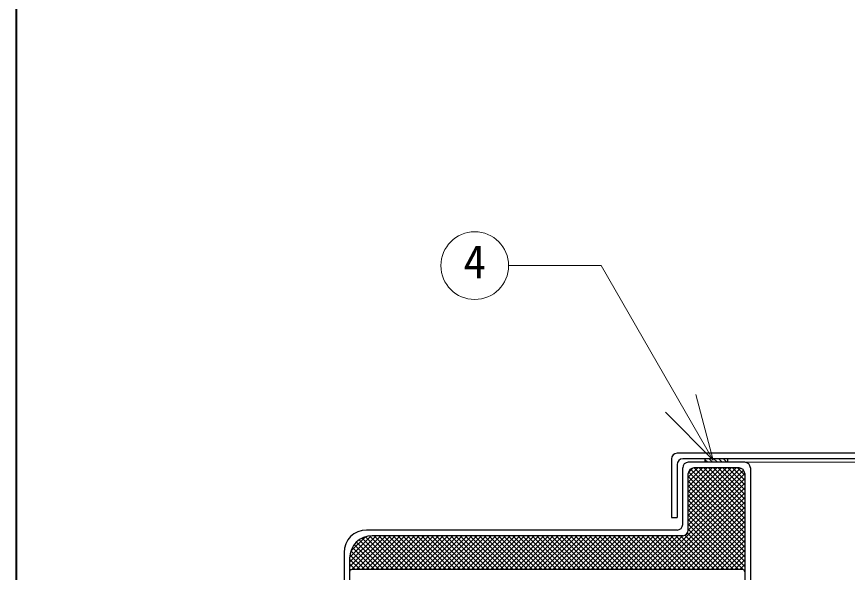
# Model space of a CAD drawing. Units: millimetres at full size, sheet at 1:20; details may follow other scales. Extents: x -4246 to 3854, y -2716 to 2904.
# Drawn here: x -4246 to -3510, y -51 to 441 of the extents above; entities that cross this region are included whole.
import ezdxf
from ezdxf.enums import TextEntityAlignment as Align

# ---------------------------------------------------------------- set-up
doc = ezdxf.new("R2010")
doc.units = ezdxf.units.MM
doc.header["$LTSCALE"] = 20
doc.layers.add('0-0', color=4, linetype='Continuous', lineweight=9)
doc.styles.add('ＭＳ ゴシック', font='')
doc.styles.get('ＭＳ ゴシック').set_extended_font_data('MS Gothic')

msp = doc.modelspace()

# ---------------------------------------------------------------- linework, layer by layer
at = {"layer": '0-0', "color": 1, "lineweight": 40}
msp.add_line((-4245.6, -2716.17), (-4245.6, 2903.83), dxfattribs=at)
at = {"layer": '0-0', "color": 7, "lineweight": 18}
for p, q in [((-3727.94, 220.97), (-3809.77, 220.97)), ((-3628.53, 48.79), (-3727.94, 220.97)), ((-3628.53, 48.79), (-3644.06, 106.75)), ((-3628.53, 48.79), (-3670.96, 91.22))]:
    msp.add_line(p, q, dxfattribs=at)
at = {"layer": '0-0', "color": 5, "lineweight": 25}
for p, q in [((-3449.76, 54.83), (-3660.6, 54.83)), ((-3665.6, 49.83), (-3665.6, -2.17)), ((-3660.6, 44.83), (-3660.6, -2.17)), ((-3449.8, 49.83), (-3655.6, 49.83)), ((-3600.6, 46.83), (-3650.6, 46.83)), ((-3635.6, 46.83), (-3635.6, 49.83)), ((-3615.6, 46.83), (-3615.6, 49.83)), ((-3655.6, -8.17), (-3655.6, 41.83)), ((-3650.6, -13.17), (-3650.6, 36.83)), ((-3605.6, 41.83), (-3645.6, 41.83)), ((-3600.6, 36.83), (-3600.6, -96.17)), ((-3595.6, 41.83), (-3595.6, -96.17)), ((-3665.6, -2.17), (-3660.6, -2.17)), ((-3660.6, -13.17), (-3935.6, -13.17)), ((-3655.6, -18.17), (-3930.6, -18.17)), ((-3955.6, -33.17), (-3955.6, -103.17)), ((-3950.6, -38.17), (-3950.6, -103.17)), ((-3602.6, -48.17), (-3948.6, -48.17))]:
    msp.add_line(p, q, dxfattribs=at)
at = {"layer": '0-0'}
for p, q in [((-3635.6, 49.06), (-3633.37, 46.83)), ((-3632.12, 49.83), (-3629.12, 46.83)), ((-3627.88, 49.83), (-3624.88, 46.83)), ((-3623.64, 49.83), (-3620.64, 46.83)), ((-3619.4, 49.83), (-3616.4, 46.83)), ((-3449.82, 46.83), (-3600.6, 46.83)), ((-3650.6, -0.42), (-3608.35, 41.83)), ((-3650.6, 3.82), (-3612.59, 41.83)), ((-3650.6, 8.06), (-3616.84, 41.83)), ((-3650.6, 12.3), (-3621.08, 41.83)), ((-3650.6, 16.55), (-3625.32, 41.83)), ((-3650.6, 20.79), (-3629.57, 41.83)), ((-3650.6, 25.03), (-3633.81, 41.83)), ((-3650.6, 29.27), (-3638.05, 41.83)), ((-3650.6, 33.52), (-3642.29, 41.83)), ((-3650.6, -4.67), (-3604.29, 41.65)), ((-3650.6, -8.91), (-3601.72, 39.98)), ((-3650.6, -13.15), (-3600.6, 36.85)), ((-3650.49, 37.87), (-3646.65, 41.72)), ((-3650.36, 38.37), (-3600.6, -11.39)), ((-3648.59, 40.84), (-3600.6, -7.15)), ((-3645.34, 41.83), (-3600.6, -2.91)), ((-3641.09, 41.83), (-3600.6, 1.34)), ((-3636.85, 41.83), (-3600.6, 5.58)), ((-3632.61, 41.83), (-3600.6, 9.82)), ((-3628.37, 41.83), (-3600.6, 14.06)), ((-3624.12, 41.83), (-3600.6, 18.31)), ((-3619.88, 41.83), (-3600.6, 22.55)), ((-3615.64, 41.83), (-3600.6, 26.79)), ((-3611.4, 41.83), (-3600.6, 31.03)), ((-3607.15, 41.83), (-3600.6, 35.28)), ((-3681.38, -48.17), (-3600.6, 32.61)), ((-3650.6, 34.37), (-3600.6, -15.63)), ((-3650.6, 30.12), (-3600.6, -19.88)), ((-3677.14, -48.17), (-3600.6, 28.36)), ((-3672.9, -48.17), (-3600.6, 24.12)), ((-3650.6, 25.88), (-3600.6, -24.12)), ((-3668.65, -48.17), (-3600.6, 19.88)), ((-3664.41, -48.17), (-3600.6, 15.63)), ((-3650.6, 21.64), (-3600.6, -28.36)), ((-3650.6, 17.39), (-3600.6, -32.61)), ((-3660.17, -48.17), (-3600.6, 11.39)), ((-3650.6, 13.15), (-3600.6, -36.85)), ((-3650.6, 8.91), (-3600.6, -41.09)), ((-3655.93, -48.17), (-3600.6, 7.15)), ((-3651.68, -48.17), (-3600.6, 2.91)), ((-3650.6, 4.67), (-3600.6, -45.33)), ((-3650.6, 0.42), (-3601.86, -48.31)), ((-3650.6, -3.82), (-3606.25, -48.17)), ((-3647.44, -48.17), (-3600.6, -1.34)), ((-3643.2, -48.17), (-3600.6, -5.58)), ((-3650.6, -8.06), (-3610.49, -48.17)), ((-3650.6, -12.3), (-3614.73, -48.17)), ((-3638.95, -48.17), (-3600.6, -9.82)), ((-3634.71, -48.17), (-3600.6, -14.06)), ((-3950.6, -45.87), (-3922.91, -18.17)), ((-3950.6, -41.62), (-3927.15, -18.17)), ((-3950.59, -37.36), (-3931.41, -18.19)), ((-3949.7, -32.24), (-3936.54, -19.08)), ((-3948.67, -48.17), (-3918.67, -18.17)), ((-3944.43, -48.17), (-3914.43, -18.17)), ((-3942.23, -21.9), (-3915.96, -48.17)), ((-3940.18, -48.17), (-3910.18, -18.17)), ((-3939.59, -20.3), (-3911.72, -48.17)), ((-3936.57, -19.08), (-3907.48, -48.17)), ((-3935.94, -48.17), (-3905.94, -18.17)), ((-3933.08, -18.33), (-3903.23, -48.17)), ((-3931.7, -48.17), (-3901.7, -18.17)), ((-3928.99, -18.17), (-3898.99, -48.17)), ((-3927.45, -48.17), (-3897.45, -18.17)), ((-3924.75, -18.17), (-3894.75, -48.17)), ((-3923.21, -48.17), (-3893.21, -18.17)), ((-3920.5, -18.17), (-3890.5, -48.17)), ((-3918.97, -48.17), (-3888.97, -18.17)), ((-3916.26, -18.17), (-3886.26, -48.17)), ((-3914.73, -48.17), (-3884.73, -18.17)), ((-3912.02, -18.17), (-3882.02, -48.17)), ((-3910.48, -48.17), (-3880.48, -18.17)), ((-3907.78, -18.17), (-3877.78, -48.17)), ((-3906.24, -48.17), (-3876.24, -18.17)), ((-3903.53, -18.17), (-3873.53, -48.17)), ((-3902, -48.17), (-3872, -18.17)), ((-3899.29, -18.17), (-3869.29, -48.17)), ((-3897.76, -48.17), (-3867.76, -18.17)), ((-3895.05, -18.17), (-3865.05, -48.17)), ((-3893.51, -48.17), (-3863.51, -18.17)), ((-3890.81, -18.17), (-3860.81, -48.17)), ((-3889.27, -48.17), (-3859.27, -18.17)), ((-3886.56, -18.17), (-3856.56, -48.17)), ((-3885.03, -48.17), (-3855.03, -18.17)), ((-3882.32, -18.17), (-3852.32, -48.17)), ((-3880.79, -48.17), (-3850.79, -18.17)), ((-3878.08, -18.17), (-3848.08, -48.17)), ((-3876.54, -48.17), (-3846.54, -18.17)), ((-3873.84, -18.17), (-3843.84, -48.17)), ((-3872.3, -48.17), (-3842.3, -18.17)), ((-3869.59, -18.17), (-3839.59, -48.17)), ((-3868.06, -48.17), (-3838.06, -18.17)), ((-3865.35, -18.17), (-3835.35, -48.17)), ((-3863.81, -48.17), (-3833.81, -18.17)), ((-3861.11, -18.17), (-3831.11, -48.17)), ((-3859.57, -48.17), (-3829.57, -18.17)), ((-3856.87, -18.17), (-3826.87, -48.17)), ((-3855.33, -48.17), (-3825.33, -18.17)), ((-3852.62, -18.17), (-3822.62, -48.17)), ((-3851.09, -48.17), (-3821.09, -18.17)), ((-3848.38, -18.17), (-3818.38, -48.17)), ((-3846.84, -48.17), (-3816.84, -18.17)), ((-3844.14, -18.17), (-3814.14, -48.17)), ((-3842.6, -48.17), (-3812.6, -18.17)), ((-3839.89, -18.17), (-3809.89, -48.17)), ((-3838.36, -48.17), (-3808.36, -18.17)), ((-3835.65, -18.17), (-3805.65, -48.17)), ((-3834.12, -48.17), (-3804.12, -18.17)), ((-3831.41, -18.17), (-3801.41, -48.17)), ((-3829.87, -48.17), (-3799.87, -18.17)), ((-3827.17, -18.17), (-3797.17, -48.17)), ((-3825.63, -48.17), (-3795.63, -18.17)), ((-3822.92, -18.17), (-3792.92, -48.17)), ((-3821.39, -48.17), (-3791.39, -18.17)), ((-3818.68, -18.17), (-3788.68, -48.17)), ((-3817.15, -48.17), (-3787.15, -18.17)), ((-3814.44, -18.17), (-3784.44, -48.17)), ((-3812.9, -48.17), (-3782.9, -18.17)), ((-3810.2, -18.17), (-3780.2, -48.17)), ((-3808.66, -48.17), (-3778.66, -18.17)), ((-3805.95, -18.17), (-3775.95, -48.17)), ((-3804.42, -48.17), (-3774.42, -18.17)), ((-3801.71, -18.17), (-3771.71, -48.17)), ((-3800.18, -48.17), (-3770.18, -18.17)), ((-3797.47, -18.17), (-3767.47, -48.17)), ((-3795.93, -48.17), (-3765.93, -18.17)), ((-3793.23, -18.17), (-3763.23, -48.17)), ((-3791.69, -48.17), (-3761.69, -18.17)), ((-3788.98, -18.17), (-3758.98, -48.17)), ((-3787.45, -48.17), (-3757.45, -18.17)), ((-3784.74, -18.17), (-3754.74, -48.17)), ((-3783.2, -48.17), (-3753.2, -18.17)), ((-3780.5, -18.17), (-3750.5, -48.17)), ((-3778.96, -48.17), (-3748.96, -18.17)), ((-3776.25, -18.17), (-3746.25, -48.17)), ((-3774.72, -48.17), (-3744.72, -18.17)), ((-3772.01, -18.17), (-3742.01, -48.17)), ((-3770.48, -48.17), (-3740.48, -18.17)), ((-3767.77, -18.17), (-3737.77, -48.17)), ((-3766.23, -48.17), (-3736.23, -18.17)), ((-3763.53, -18.17), (-3733.53, -48.17)), ((-3761.99, -48.17), (-3731.99, -18.17)), ((-3759.28, -18.17), (-3729.28, -48.17)), ((-3757.75, -48.17), (-3727.75, -18.17)), ((-3755.04, -18.17), (-3725.04, -48.17)), ((-3753.51, -48.17), (-3723.51, -18.17)), ((-3750.8, -18.17), (-3720.8, -48.17)), ((-3749.26, -48.17), (-3719.26, -18.17)), ((-3746.56, -18.17), (-3716.56, -48.17)), ((-3745.02, -48.17), (-3715.02, -18.17)), ((-3742.31, -18.17), (-3712.31, -48.17)), ((-3740.78, -48.17), (-3710.78, -18.17)), ((-3738.07, -18.17), (-3708.07, -48.17)), ((-3736.54, -48.17), (-3706.54, -18.17)), ((-3733.83, -18.17), (-3703.83, -48.17)), ((-3732.29, -48.17), (-3702.29, -18.17)), ((-3729.59, -18.17), (-3699.59, -48.17)), ((-3728.05, -48.17), (-3698.05, -18.17)), ((-3725.34, -18.17), (-3695.34, -48.17)), ((-3723.81, -48.17), (-3693.81, -18.17)), ((-3721.1, -18.17), (-3691.1, -48.17)), ((-3719.57, -48.17), (-3689.57, -18.17)), ((-3716.86, -18.17), (-3686.86, -48.17)), ((-3715.32, -48.17), (-3685.32, -18.17)), ((-3712.62, -18.17), (-3682.62, -48.17)), ((-3711.08, -48.17), (-3681.08, -18.17)), ((-3708.37, -18.17), (-3678.37, -48.17)), ((-3706.84, -48.17), (-3676.84, -18.17)), ((-3704.13, -18.17), (-3674.13, -48.17)), ((-3702.59, -48.17), (-3672.59, -18.17)), ((-3699.89, -18.17), (-3669.89, -48.17)), ((-3698.35, -48.17), (-3668.35, -18.17)), ((-3695.64, -18.17), (-3665.64, -48.17)), ((-3694.11, -48.17), (-3664.11, -18.17)), ((-3691.4, -18.17), (-3661.4, -48.17)), ((-3689.87, -48.17), (-3659.87, -18.17)), ((-3687.16, -18.17), (-3657.16, -48.17)), ((-3685.62, -48.17), (-3655.62, -18.17)), ((-3682.92, -18.17), (-3652.92, -48.17)), ((-3678.67, -18.17), (-3648.67, -48.17)), ((-3674.43, -18.17), (-3644.43, -48.17)), ((-3670.19, -18.17), (-3640.19, -48.17)), ((-3665.95, -18.17), (-3635.95, -48.17)), ((-3661.7, -18.17), (-3631.7, -48.17)), ((-3657.46, -18.17), (-3627.46, -48.17)), ((-3653.63, -17.77), (-3623.22, -48.17)), ((-3651.35, -15.8), (-3618.98, -48.17)), ((-3630.47, -48.17), (-3600.6, -18.31)), ((-3948.2, -28.66), (-3928.69, -48.17)), ((-3946.54, -26.08), (-3924.45, -48.17)), ((-3944.54, -23.83), (-3920.2, -48.17)), ((-3626.23, -48.17), (-3600.6, -22.55)), ((-3621.98, -48.17), (-3600.6, -26.79)), ((-3950.35, -35), (-3937.17, -48.17)), ((-3949.49, -31.61), (-3932.93, -48.17)), ((-3617.74, -48.17), (-3600.6, -31.03)), ((-3613.5, -48.17), (-3600.6, -35.28)), ((-3950.6, -38.99), (-3941.42, -48.17)), ((-3950.6, -43.23), (-3945.66, -48.17)), ((-3609.26, -48.17), (-3600.6, -39.52)), ((-3605.01, -48.17), (-3600.6, -43.76)), ((-3950.6, -47.47), (-3949.62, -48.45)), ((-3950.6, -50.11), (-3950.6, -50.11)), ((-3601.28, -48.68), (-3600.6, -48)), ((-3600.74, -49.43), (-3600.6, -49.58))]:
    msp.add_line(p, q, dxfattribs=at)
at = {"layer": '0-0', "color": 7, "lineweight": 18}
msp.add_circle((-3839.77, 220.97), 30, dxfattribs=at)
at = {"layer": '0-0', "color": 5, "lineweight": 25}
for centre, radius, start, end in [((-3660.6, 49.83), 5, 90, 180), ((-3655.6, 44.83), 5, 90, 180), ((-3650.6, 41.83), 5, 90, 180), ((-3600.6, 41.83), 5, 0, 90), ((-3645.6, 36.83), 5, 90, 180), ((-3605.6, 36.83), 5, 0, 90), ((-3935.6, -33.17), 20, 90, 180), ((-3660.6, -8.17), 5, 270, 0), ((-3655.6, -13.17), 5, 270, 0), ((-3930.6, -38.17), 20, 90, 180), ((-3948.6, -50.17), 2, 90, 180), ((-3602.6, -50.17), 2, 0, 90)]:
    msp.add_arc(centre, radius, start, end, dxfattribs=at)

# ---------------------------------------------------------------- texts
at = {"layer": '0-0', "color": 7, "style": 'ＭＳ ゴシック'}
msp.add_text('4', height=29.33, dxfattribs=at).set_placement((-3849.77, 200.97), align=Align.BOTTOM_LEFT)

doc.saveas('drawing.dxf')
